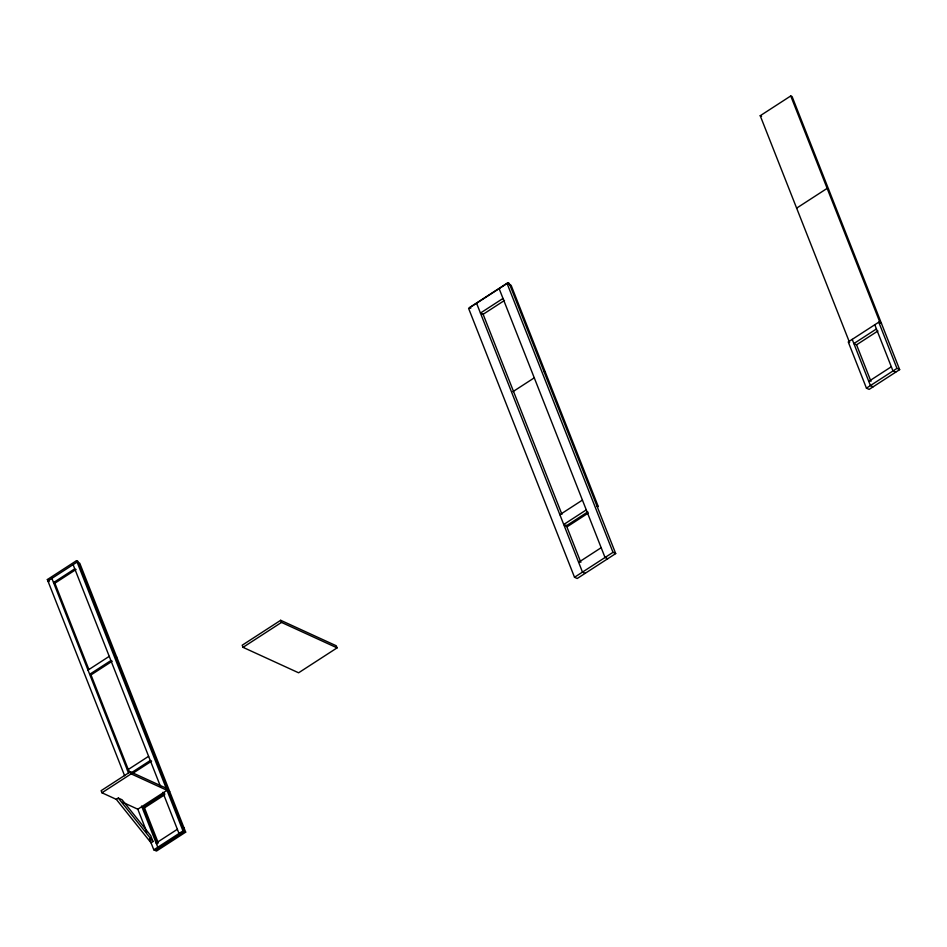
<?xml version="1.0" encoding="UTF-8"?>
<svg xmlns="http://www.w3.org/2000/svg" width="947" height="947" viewBox="0 0 947 947"><rect width="100%" height="100%" fill="white"/><g stroke="black" fill="none" stroke-linecap="round" stroke-linejoin="round"><path stroke-width="1.42" d="M849.589 342.565L760.228 115.723L790.745 95.955L792.094 96.57L899.65 369.626L869.133 389.395L866.446 388.163L848.24 341.95L878.757 322.181L881.444 323.412M124.625 775.747L47.35 579.564L76.541 560.648L77.891 561.263L184.345 831.525L155.154 850.43M596.941 505.97L598.279 506.586L511.131 285.331L507.095 283.484L468.611 308.414L574.521 577.268L577.208 578.499L615.692 553.581L509.237 283.319L507.888 282.703L469.404 307.633L470.754 308.248M74.766 568.827L53.541 582.583L54.879 583.198L76.115 569.443M502.999 298.447L480.437 313.066L483.124 314.297L504.502 300.448M512.954 391.644L534.049 377.971M796.628 208.139L827.145 188.37L828.495 188.986M88.012 670.109L109.236 656.354M110.894 660.556L89.669 674.3L91.007 674.915L112.243 661.172M280.679 620.297L242.195 645.227L243.024 647.334L298.601 672.796L337.085 647.866L336.256 645.771L280.679 620.297L281.508 622.404L337.085 647.866M243.024 647.334L281.508 622.404M148.62 756.31L127.383 770.065L128.733 770.68M166.175 788.2L130.319 771.769L101.128 790.674L101.956 792.781L116.292 799.351L151.047 842.818L153.035 841.528L150.703 835.585L122.092 799.801L118.292 798.061L116.292 799.351M131.396 772.728L150.265 760.512L151.615 761.128L132.746 773.344M101.956 792.781L131.148 773.865L167.003 790.295L137.812 809.212L122.625 802.251M559.866 514.706L582.429 500.087M586.288 509.888L563.725 524.508L566.413 525.739M565.904 526.07L587.791 511.889M567.253 526.686L588.347 513.014M876.437 328.964L853.874 343.572L856.562 344.803L877.94 330.965M142.808 807.46L164.695 793.278M144.145 808.075L164.825 794.687M578.617 562.317L601.179 547.697M156.137 843.043L177.361 829.288M868.766 381.381L891.328 366.761M153.805 849.814L182.996 830.91L185.683 832.141L156.492 851.045L153.805 849.814L149.484 838.841M574.521 577.268L613.005 552.338L615.692 553.581M866.446 388.163L896.963 368.383L899.65 369.626M760.228 115.723L761.566 116.339M895.673 372.195L892.985 370.964L874.779 324.762M873.11 386.814L870.423 385.583L852.217 339.369M543.98 371.544L545.33 372.159M607.725 558.73L605.038 557.499L499.14 288.646M585.175 573.349L582.488 572.118L476.578 303.253M47.35 579.564L48.699 580.18M49.244 581.576L47.906 580.961L77.098 562.056L79.785 563.287L185.683 832.141M115.392 656.484L116.741 657.1M168.353 790.911L169.691 791.526M163.026 792.876L164.364 793.491M141.79 806.631L144.477 807.862L158.291 842.925M182.688 827.323L184.038 827.938M180.368 834.106L179.019 833.49L162.813 792.331M159.132 847.861L157.782 847.245L141.577 806.086M118.292 798.061L153.035 841.528M790.745 95.955L880.106 322.797M878.757 322.181L896.963 368.383M856.514 344.684L870.968 381.381M507.888 282.703L508.444 284.1M507.095 283.484L613.005 552.338M483.053 314.096L561.938 514.363M566.259 525.336L580.854 562.376M76.541 560.648L182.996 830.91M73.108 564.637L160.647 786.85M130.319 771.769L131.148 773.865M54.31 581.742L88.888 669.529M90.51 673.648L128.875 771.036M142.926 806.702L157.51 843.741M51.884 578.38L128.626 773.214M137.599 808.667L146.785 831.987"/></g></svg>
